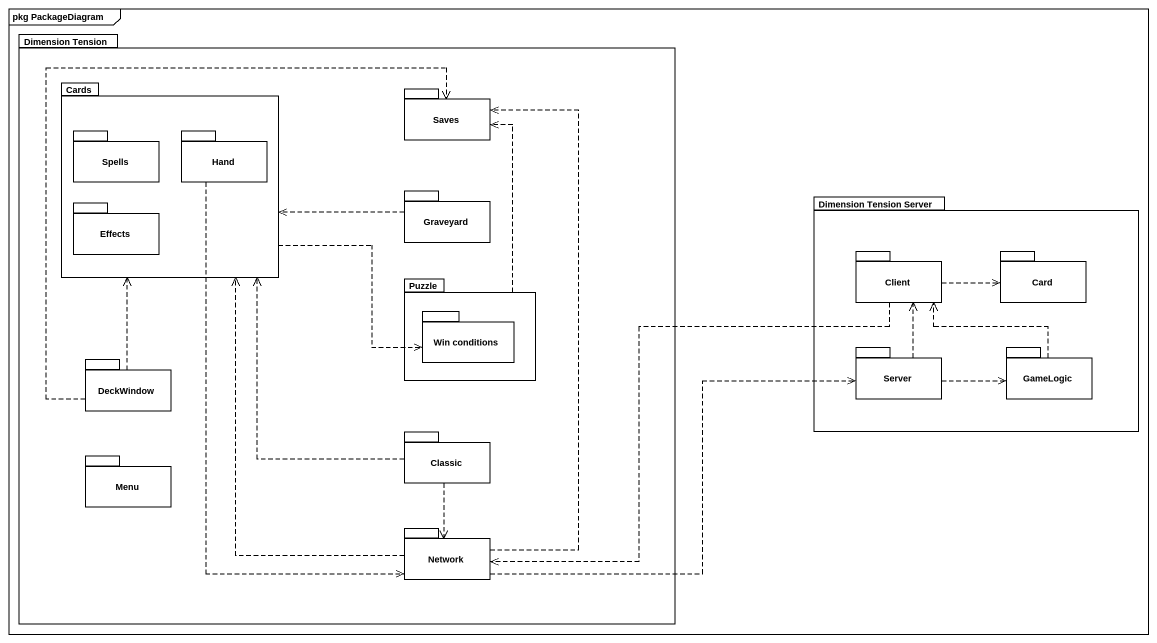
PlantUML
@startuml
mainframe pkg PackageDiagram
package "Dimension Tension" as Dimension_Tension {
  package Cards {
    package Spells {
    }
    package Hand {
    }
    package Effects {
    }
  }
  package Saves {
  }
  package Graveyard {
  }
  package Puzzle {
    package "Win conditions" as Win_conditions {
    }
  }
  package DeckWindow {
  }
  package Classic {
  }
  package Menu {
  }
  package "Network" as Network_ {
  }
}
package "Dimension Tension Server" as Dimension_Tension_Server {
  package Client {
  }
  package "Card" as Card_ {
  }
  package Server {
  }
  package GameLogic {
  }
}
Cards .right.> Win_conditions
Hand ..> Network_
Graveyard .left.> Cards
Client .right.> Card_
Client ..> Network_
Puzzle .up.> Saves
DeckWindow .up.> Cards
DeckWindow .up.> Saves
Server .up.> Client
Server .right.> GameLogic
GameLogic .up.> Client
Classic .up.> Cards
Classic ..> Network_
Network_ .up.> Cards
Network_ .up.> Saves
Network_ .right.> Server
@enduml
